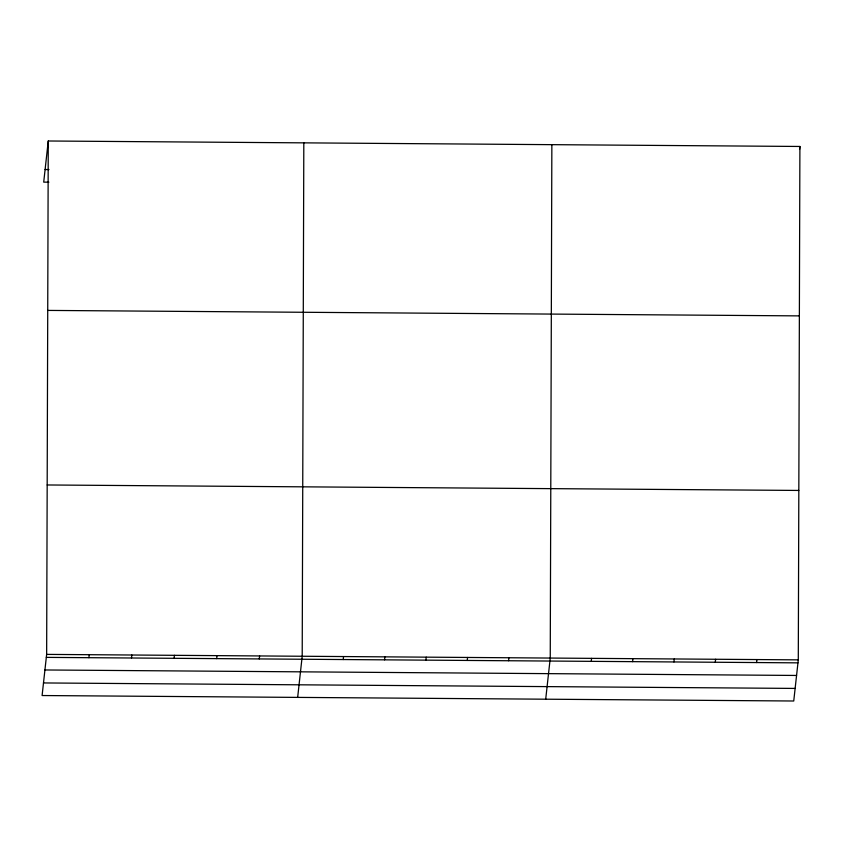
<?xml version="1.0" encoding="UTF-8"?>
<svg xmlns="http://www.w3.org/2000/svg" width="842" height="842" viewBox="0 0 842 842"><rect width="100%" height="100%" fill="white"/><g stroke="black" fill="none" stroke-linecap="round" stroke-linejoin="round"><path stroke-width="1.26" d="M46.647 654.392L48.257 140.993L799.9 146.466L798.29 659.865L793.743 701.007L42.1 695.534L46.647 654.392L798.29 659.865M303.815 142.856L302.204 656.255L297.658 697.397M551.857 144.656L550.247 658.065L545.7 699.207M48.257 140.993L43.71 182.135L48.878 182.167M88.905 657.697L89.231 654.697M131.499 658.002L131.826 655.013M174.094 658.318L174.42 655.318M216.689 658.623L217.015 655.634M259.273 658.928L259.61 655.939M343.21 659.549L343.547 656.56M384.552 659.844L384.878 656.855M425.894 660.149L426.22 657.16M467.236 660.444L467.563 657.455M508.568 660.749L508.905 657.76M591.252 661.349L591.579 658.36M632.595 661.654L632.921 658.665M673.937 661.959L674.263 658.97M715.279 662.254L715.605 659.265M799.574 149.455L799.9 146.466M756.611 662.559L756.947 659.57M45.1 169.537L48.973 169.568M47.72 310.414L799.363 315.887M47.173 484.971L798.816 490.444M46.31 657.381L797.953 662.854M44.921 669.969L796.564 675.452M43.489 682.946L795.132 688.419"/></g></svg>
